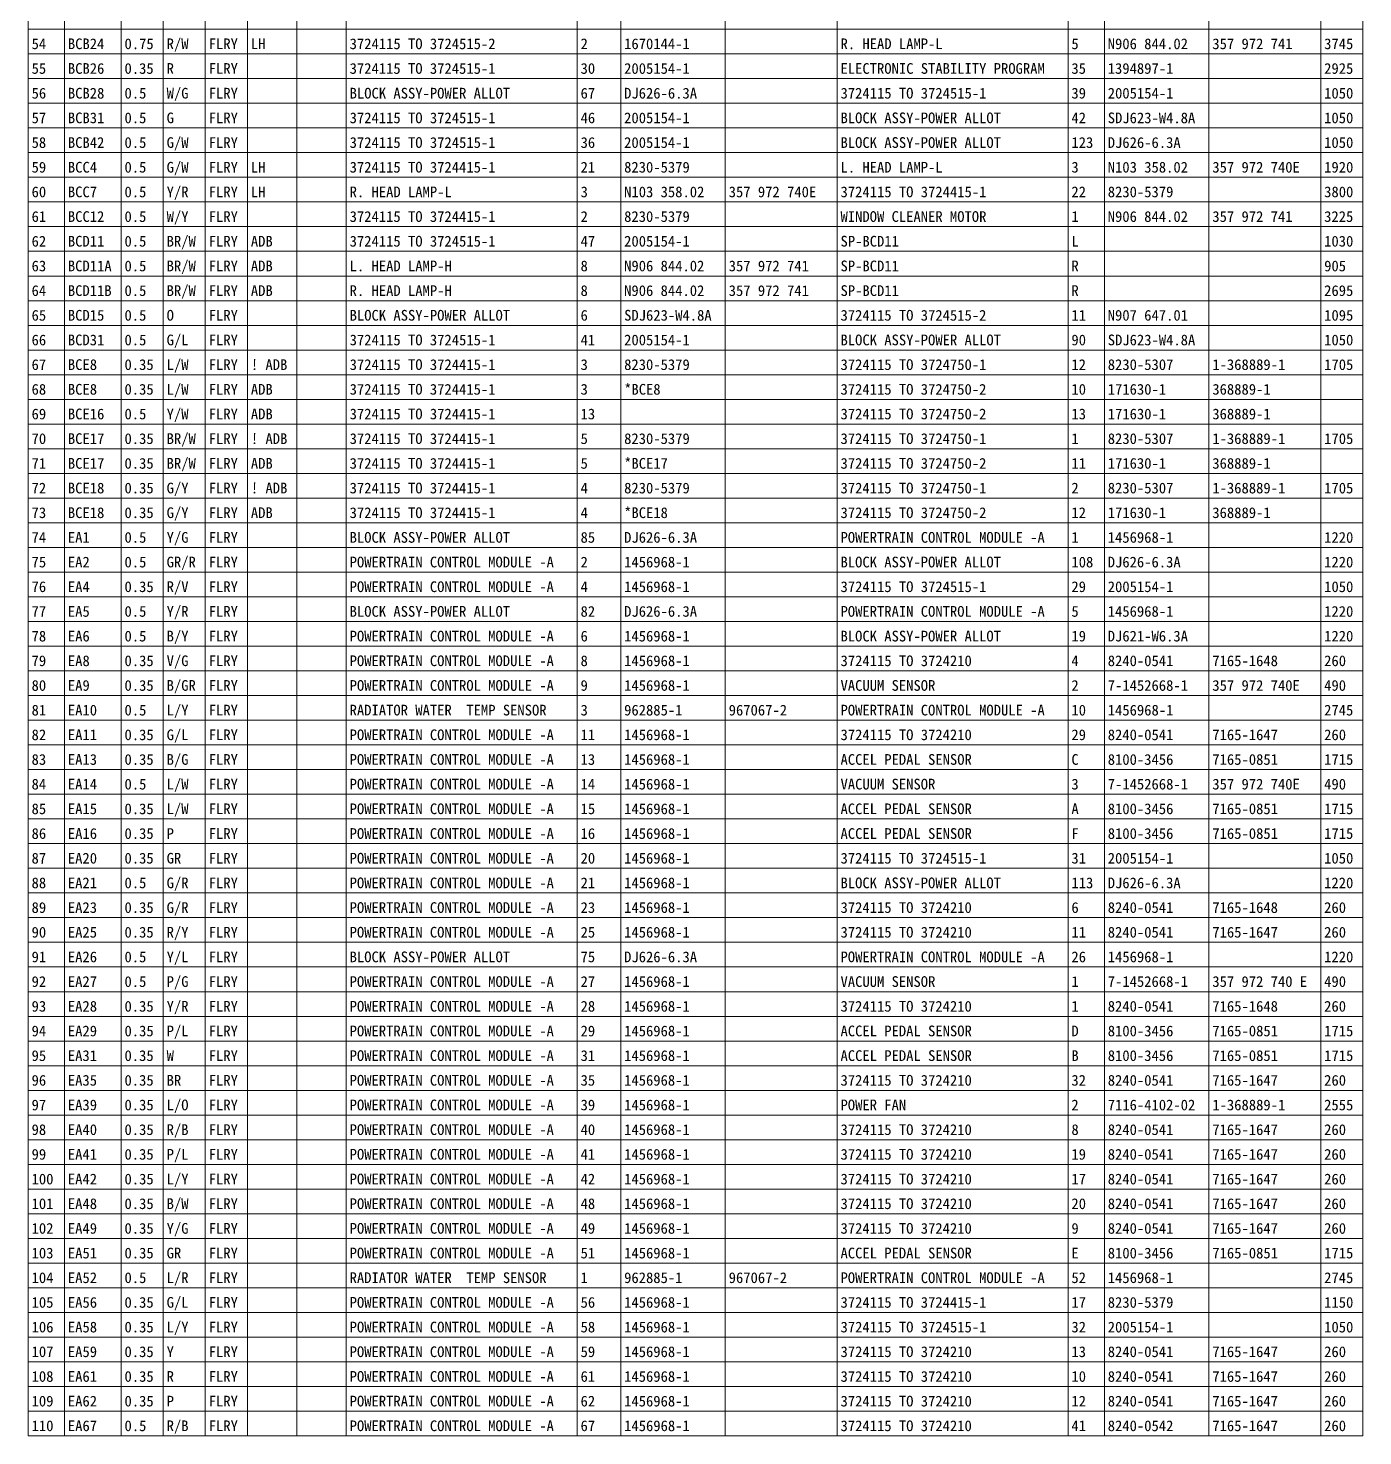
# Model space of a CAD drawing. Header units: millimetres. Extents: x 6 to 3615, y -854 to 0.
# Drawn here: x 2825.1 to 3080.4, y -538.1 to -268.8 of the extents above; entities that cross this region are included whole.
import ezdxf

# ---------------------------------------------------------------- set-up
doc = ezdxf.new("R2010")
doc.units = ezdxf.units.MM
doc.styles.add('4eff5b8b_Style', font='simfang.ttf')

msp = doc.modelspace()

# ---------------------------------------------------------------- linework, layer by layer
at = {"linetype": 'Continuous', "lineweight": 13}
for points in [[(2825.1, -14.88), (2825.1, -538.12)], [(2832.05, -14.88), (2832.05, -538.12)], [(2842.88, -14.88), (2842.88, -538.12)], [(2850.94, -14.88), (2850.94, -538.12)], [(2858.99, -14.88), (2858.99, -538.12)], [(2867.05, -14.88), (2867.05, -538.12)], [(2876.49, -14.88), (2876.49, -538.12)], [(2885.94, -14.88), (2885.94, -538.12)], [(2930.1, -14.88), (2930.1, -538.12)], [(2938.44, -14.88), (2938.44, -538.12)], [(2958.44, -14.88), (2958.44, -538.12)], [(2979.83, -14.88), (2979.83, -538.12)], [(3023.99, -14.88), (3023.99, -538.12)], [(3030.94, -14.88), (3030.94, -538.12)], [(3050.94, -14.88), (3050.94, -538.12)], [(3072.33, -14.88), (3072.33, -538.12)], [(3080.38, -14.88), (3080.38, -538.12)], [(2825.1, -269), (3080.38, -269)], [(2825.1, -273.72), (3080.38, -273.72)], [(2825.1, -278.45), (3080.38, -278.45)], [(2825.1, -283.17), (3080.38, -283.17)], [(2825.1, -287.89), (3080.38, -287.89)], [(2825.1, -292.61), (3080.38, -292.61)], [(2825.1, -297.33), (3080.38, -297.33)], [(2825.1, -302.05), (3080.38, -302.05)], [(2825.1, -306.77), (3080.38, -306.77)], [(2825.1, -311.49), (3080.38, -311.49)], [(2825.1, -316.22), (3080.38, -316.22)], [(2825.1, -320.94), (3080.38, -320.94)], [(2825.1, -325.66), (3080.38, -325.66)], [(2825.1, -330.38), (3080.38, -330.38)], [(2825.1, -335.1), (3080.38, -335.1)], [(2825.1, -339.82), (3080.38, -339.82)], [(2825.1, -344.54), (3080.38, -344.54)], [(2825.1, -349.27), (3080.38, -349.27)], [(2825.1, -353.99), (3080.38, -353.99)], [(2825.1, -358.71), (3080.38, -358.71)], [(2825.1, -363.43), (3080.38, -363.43)], [(2825.1, -368.15), (3080.38, -368.15)], [(2825.1, -372.87), (3080.38, -372.87)], [(2825.1, -377.59), (3080.38, -377.59)], [(2825.1, -382.32), (3080.38, -382.32)], [(2825.1, -387.04), (3080.38, -387.04)], [(2825.1, -391.76), (3080.38, -391.76)], [(2825.1, -396.48), (3080.38, -396.48)], [(2825.1, -401.2), (3080.38, -401.2)], [(2825.1, -405.92), (3080.38, -405.92)], [(2825.1, -410.64), (3080.38, -410.64)], [(2825.1, -415.36), (3080.38, -415.36)], [(2825.1, -420.09), (3080.38, -420.09)], [(2825.1, -424.81), (3080.38, -424.81)], [(2825.1, -429.53), (3080.38, -429.53)], [(2825.1, -434.25), (3080.38, -434.25)], [(2825.1, -438.97), (3080.38, -438.97)], [(2825.1, -443.69), (3080.38, -443.69)], [(2825.1, -448.41), (3080.38, -448.41)], [(2825.1, -453.14), (3080.38, -453.14)], [(2825.1, -457.86), (3080.38, -457.86)], [(2825.1, -462.58), (3080.38, -462.58)], [(2825.1, -467.3), (3080.38, -467.3)], [(2825.1, -472.02), (3080.38, -472.02)], [(2825.1, -476.74), (3080.38, -476.74)], [(2825.1, -481.46), (3080.38, -481.46)], [(2825.1, -486.18), (3080.38, -486.18)], [(2825.1, -490.91), (3080.38, -490.91)], [(2825.1, -495.63), (3080.38, -495.63)], [(2825.1, -500.35), (3080.38, -500.35)], [(2825.1, -505.07), (3080.38, -505.07)], [(2825.1, -509.79), (3080.38, -509.79)], [(2825.1, -514.51), (3080.38, -514.51)], [(2825.1, -519.23), (3080.38, -519.23)], [(2825.1, -523.96), (3080.38, -523.96)], [(2825.1, -528.68), (3080.38, -528.68)], [(2825.1, -533.4), (3080.38, -533.4)], [(2825.1, -538.12), (3080.38, -538.12)]]:
    msp.add_lwpolyline(points, dxfattribs=at)

# ---------------------------------------------------------------- texts
at = {"linetype": 'Continuous', "style": '4eff5b8b_Style'}
for s, height, p in [('54', 2.051, (2825.76, -272.82)), ('BCB24', 2.051, (2832.7, -272.82)), ('0.75', 2.051, (2843.53, -272.82)), ('R/W', 2.051, (2851.59, -272.82)), ('FLRY', 2.051, (2859.64, -272.82)), ('LH', 2.051, (2867.7, -272.82)), ('3724115 TO 3724515-2', 2.0508, (2886.59, -272.82)), ('2', 2.05, (2930.76, -272.82)), ('1670144-1', 2.051, (2939.09, -272.82)), ('R. HEAD LAMP-L', 2.0508, (2980.48, -272.82)), ('5', 2.05, (3024.64, -272.82)), ('N906 844.02', 2.0508, (3031.59, -272.82)), ('357 972 741', 2.0508, (3051.59, -272.82)), ('3745', 2.051, (3072.98, -272.82)), ('55', 2.051, (2825.76, -277.54)), ('BCB26', 2.051, (2832.7, -277.54)), ('0.35', 2.051, (2843.53, -277.54)), ('R', 2.05, (2851.59, -277.54)), ('FLRY', 2.051, (2859.64, -277.54)), ('3724115 TO 3724515-1', 2.0508, (2886.59, -277.54)), ('30', 2.051, (2930.76, -277.54)), ('2005154-1', 2.051, (2939.09, -277.54)), ('ELECTRONIC STABILITY PROGRAM', 2.0508, (2980.48, -277.54)), ('35', 2.051, (3024.64, -277.54)), ('1394897-1', 2.051, (3031.59, -277.54)), ('2925', 2.051, (3072.98, -277.54)), ('W/G', 2.051, (2851.59, -282.27)), ('56', 2.051, (2825.76, -282.27)), ('BCB28', 2.051, (2832.7, -282.27)), ('0.5', 2.051, (2843.53, -282.27)), ('FLRY', 2.051, (2859.64, -282.27)), ('BLOCK ASSY-POWER ALLOT', 2.0508, (2886.59, -282.27)), ('67', 2.051, (2930.76, -282.27)), ('DJ626-6.3A', 2.051, (2939.09, -282.27)), ('3724115 TO 3724515-1', 2.0508, (2980.48, -282.27)), ('39', 2.051, (3024.64, -282.27)), ('2005154-1', 2.051, (3031.59, -282.27)), ('1050', 2.051, (3072.98, -282.27)), ('57', 2.051, (2825.76, -286.99)), ('BCB31', 2.051, (2832.7, -286.99)), ('0.5', 2.051, (2843.53, -286.99)), ('G', 2.05, (2851.59, -286.99)), ('FLRY', 2.051, (2859.64, -286.99)), ('3724115 TO 3724515-1', 2.0508, (2886.59, -286.99)), ('46', 2.051, (2930.76, -286.99)), ('2005154-1', 2.051, (2939.09, -286.99)), ('BLOCK ASSY-POWER ALLOT', 2.0508, (2980.48, -286.99)), ('42', 2.051, (3024.64, -286.99)), ('SDJ623-W4.8A', 2.0508, (3031.59, -286.99)), ('1050', 2.051, (3072.98, -286.99)), ('58', 2.051, (2825.76, -291.71)), ('BCB42', 2.051, (2832.7, -291.71)), ('0.5', 2.051, (2843.53, -291.71)), ('G/W', 2.051, (2851.59, -291.71)), ('FLRY', 2.051, (2859.64, -291.71)), ('3724115 TO 3724515-1', 2.0508, (2886.59, -291.71)), ('36', 2.051, (2930.76, -291.71)), ('2005154-1', 2.051, (2939.09, -291.71)), ('BLOCK ASSY-POWER ALLOT', 2.0508, (2980.48, -291.71)), ('123', 2.051, (3024.64, -291.71)), ('DJ626-6.3A', 2.051, (3031.59, -291.71)), ('1050', 2.051, (3072.98, -291.71)), ('59', 2.051, (2825.76, -296.43)), ('BCC4', 2.051, (2832.7, -296.43)), ('0.5', 2.051, (2843.53, -296.43)), ('G/W', 2.051, (2851.59, -296.43)), ('FLRY', 2.051, (2859.64, -296.43)), ('LH', 2.051, (2867.7, -296.43)), ('3724115 TO 3724415-1', 2.0508, (2886.59, -296.43)), ('21', 2.051, (2930.76, -296.43)), ('8230-5379', 2.051, (2939.09, -296.43)), ('L. HEAD LAMP-L', 2.0508, (2980.48, -296.43)), ('3', 2.05, (3024.64, -296.43)), ('N103 358.02', 2.0508, (3031.59, -296.43)), ('357 972 740E', 2.0508, (3051.59, -296.43)), ('1920', 2.051, (3072.98, -296.43)), ('Y/R', 2.051, (2851.59, -301.15)), ('60', 2.051, (2825.76, -301.15)), ('BCC7', 2.051, (2832.7, -301.15)), ('0.5', 2.051, (2843.53, -301.15)), ('FLRY', 2.051, (2859.64, -301.15)), ('LH', 2.051, (2867.7, -301.15)), ('R. HEAD LAMP-L', 2.0508, (2886.59, -301.15)), ('3', 2.05, (2930.76, -301.15)), ('N103 358.02', 2.0508, (2939.09, -301.15)), ('357 972 740E', 2.0508, (2959.09, -301.15)), ('3724115 TO 3724415-1', 2.0508, (2980.48, -301.15)), ('22', 2.051, (3024.64, -301.15)), ('8230-5379', 2.051, (3031.59, -301.15)), ('3800', 2.051, (3072.98, -301.15)), ('61', 2.051, (2825.76, -305.87)), ('BCC12', 2.051, (2832.7, -305.87)), ('0.5', 2.051, (2843.53, -305.87)), ('W/Y', 2.051, (2851.59, -305.87)), ('FLRY', 2.051, (2859.64, -305.87)), ('3724115 TO 3724415-1', 2.0508, (2886.59, -305.87)), ('2', 2.05, (2930.76, -305.87)), ('8230-5379', 2.051, (2939.09, -305.87)), ('WINDOW CLEANER MOTOR', 2.0508, (2980.48, -305.87)), ('1', 2.05, (3024.64, -305.87)), ('N906 844.02', 2.0508, (3031.59, -305.87)), ('357 972 741', 2.0508, (3051.59, -305.87)), ('3225', 2.051, (3072.98, -305.87)), ('62', 2.051, (2825.76, -310.59)), ('BCD11', 2.051, (2832.7, -310.59)), ('0.5', 2.051, (2843.53, -310.59)), ('BR/W', 2.051, (2851.59, -310.59)), ('FLRY', 2.051, (2859.64, -310.59)), ('ADB', 2.051, (2867.7, -310.59)), ('3724115 TO 3724515-1', 2.0508, (2886.59, -310.59)), ('47', 2.051, (2930.76, -310.59)), ('2005154-1', 2.051, (2939.09, -310.59)), ('SP-BCD11', 2.051, (2980.48, -310.59)), ('L', 2.05, (3024.64, -310.59)), ('1030', 2.051, (3072.98, -310.59)), ('63', 2.051, (2825.76, -315.32)), ('BCD11A', 2.051, (2832.7, -315.32)), ('0.5', 2.051, (2843.53, -315.32)), ('BR/W', 2.051, (2851.59, -315.32)), ('FLRY', 2.051, (2859.64, -315.32)), ('ADB', 2.051, (2867.7, -315.32)), ('L. HEAD LAMP-H', 2.0508, (2886.59, -315.32)), ('8', 2.05, (2930.76, -315.32)), ('N906 844.02', 2.0508, (2939.09, -315.32)), ('357 972 741', 2.0508, (2959.09, -315.32)), ('SP-BCD11', 2.051, (2980.48, -315.32)), ('R', 2.05, (3024.64, -315.32)), ('905', 2.051, (3072.98, -315.32)), ('64', 2.051, (2825.76, -320.04)), ('BCD11B', 2.051, (2832.7, -320.04)), ('0.5', 2.051, (2843.53, -320.04)), ('BR/W', 2.051, (2851.59, -320.04)), ('FLRY', 2.051, (2859.64, -320.04)), ('ADB', 2.051, (2867.7, -320.04)), ('R. HEAD LAMP-H', 2.0508, (2886.59, -320.04)), ('8', 2.05, (2930.76, -320.04)), ('N906 844.02', 2.0508, (2939.09, -320.04)), ('357 972 741', 2.0508, (2959.09, -320.04)), ('SP-BCD11', 2.051, (2980.48, -320.04)), ('R', 2.05, (3024.64, -320.04)), ('2695', 2.051, (3072.98, -320.04)), ('65', 2.051, (2825.76, -324.76)), ('BCD15', 2.051, (2832.7, -324.76)), ('0.5', 2.051, (2843.53, -324.76)), ('O', 2.05, (2851.59, -324.76)), ('FLRY', 2.051, (2859.64, -324.76)), ('BLOCK ASSY-POWER ALLOT', 2.0508, (2886.59, -324.76)), ('6', 2.05, (2930.76, -324.76)), ('SDJ623-W4.8A', 2.0508, (2939.09, -324.76)), ('3724115 TO 3724515-2', 2.0508, (2980.48, -324.76)), ('11', 2.051, (3024.64, -324.76)), ('N907 647.01', 2.0508, (3031.59, -324.76)), ('1095', 2.051, (3072.98, -324.76)), ('66', 2.051, (2825.76, -329.48)), ('BCD31', 2.051, (2832.7, -329.48)), ('0.5', 2.051, (2843.53, -329.48)), ('G/L', 2.051, (2851.59, -329.48)), ('FLRY', 2.051, (2859.64, -329.48)), ('3724115 TO 3724515-1', 2.0508, (2886.59, -329.48)), ('41', 2.051, (2930.76, -329.48)), ('2005154-1', 2.051, (2939.09, -329.48)), ('BLOCK ASSY-POWER ALLOT', 2.0508, (2980.48, -329.48)), ('90', 2.051, (3024.64, -329.48)), ('SDJ623-W4.8A', 2.0508, (3031.59, -329.48)), ('1050', 2.051, (3072.98, -329.48)), ('67', 2.051, (2825.76, -334.2)), ('BCE8', 2.051, (2832.7, -334.2)), ('0.35', 2.051, (2843.53, -334.2)), ('L/W', 2.051, (2851.59, -334.2)), ('FLRY', 2.051, (2859.64, -334.2)), ('! ADB', 2.051, (2867.7, -334.2)), ('3724115 TO 3724415-1', 2.0508, (2886.59, -334.2)), ('3', 2.05, (2930.76, -334.2)), ('8230-5379', 2.051, (2939.09, -334.2)), ('3724115 TO 3724750-1', 2.0508, (2980.48, -334.2)), ('12', 2.051, (3024.64, -334.2)), ('8230-5307', 2.051, (3031.59, -334.2)), ('1-368889-1', 2.051, (3051.59, -334.2)), ('1705', 2.051, (3072.98, -334.2)), ('68', 2.051, (2825.76, -338.92)), ('BCE8', 2.051, (2832.7, -338.92)), ('0.35', 2.051, (2843.53, -338.92)), ('L/W', 2.051, (2851.59, -338.92)), ('FLRY', 2.051, (2859.64, -338.92)), ('ADB', 2.051, (2867.7, -338.92)), ('3724115 TO 3724415-1', 2.0508, (2886.59, -338.92)), ('3', 2.05, (2930.76, -338.92)), ('*BCE8', 2.051, (2939.09, -338.92)), ('3724115 TO 3724750-2', 2.0508, (2980.48, -338.92)), ('10', 2.051, (3024.64, -338.92)), ('171630-1', 2.051, (3031.59, -338.92)), ('368889-1', 2.051, (3051.59, -338.92)), ('69', 2.051, (2825.76, -343.64)), ('BCE16', 2.051, (2832.7, -343.64)), ('0.5', 2.051, (2843.53, -343.64)), ('Y/W', 2.051, (2851.59, -343.64)), ('FLRY', 2.051, (2859.64, -343.64)), ('ADB', 2.051, (2867.7, -343.64)), ('3724115 TO 3724415-1', 2.0508, (2886.59, -343.64)), ('13', 2.051, (2930.76, -343.64)), ('3724115 TO 3724750-2', 2.0508, (2980.48, -343.64)), ('13', 2.051, (3024.64, -343.64)), ('171630-1', 2.051, (3031.59, -343.64)), ('368889-1', 2.051, (3051.59, -343.64)), ('70', 2.051, (2825.76, -348.36)), ('BCE17', 2.051, (2832.7, -348.36)), ('0.35', 2.051, (2843.53, -348.36)), ('BR/W', 2.051, (2851.59, -348.36)), ('FLRY', 2.051, (2859.64, -348.36)), ('! ADB', 2.051, (2867.7, -348.36)), ('3724115 TO 3724415-1', 2.0508, (2886.59, -348.36)), ('5', 2.05, (2930.76, -348.36)), ('8230-5379', 2.051, (2939.09, -348.36)), ('3724115 TO 3724750-1', 2.0508, (2980.48, -348.36)), ('1', 2.05, (3024.64, -348.36)), ('8230-5307', 2.051, (3031.59, -348.36)), ('1-368889-1', 2.051, (3051.59, -348.36)), ('1705', 2.051, (3072.98, -348.36)), ('71', 2.051, (2825.76, -353.09)), ('BCE17', 2.051, (2832.7, -353.09)), ('0.35', 2.051, (2843.53, -353.09)), ('BR/W', 2.051, (2851.59, -353.09)), ('FLRY', 2.051, (2859.64, -353.09)), ('ADB', 2.051, (2867.7, -353.09)), ('3724115 TO 3724415-1', 2.0508, (2886.59, -353.09)), ('5', 2.05, (2930.76, -353.09)), ('*BCE17', 2.051, (2939.09, -353.09)), ('3724115 TO 3724750-2', 2.0508, (2980.48, -353.09)), ('11', 2.051, (3024.64, -353.09)), ('171630-1', 2.051, (3031.59, -353.09)), ('368889-1', 2.051, (3051.59, -353.09)), ('72', 2.051, (2825.76, -357.81)), ('BCE18', 2.051, (2832.7, -357.81)), ('0.35', 2.051, (2843.53, -357.81)), ('G/Y', 2.051, (2851.59, -357.81)), ('FLRY', 2.051, (2859.64, -357.81)), ('! ADB', 2.051, (2867.7, -357.81)), ('3724115 TO 3724415-1', 2.0508, (2886.59, -357.81)), ('4', 2.05, (2930.76, -357.81)), ('8230-5379', 2.051, (2939.09, -357.81)), ('3724115 TO 3724750-1', 2.0508, (2980.48, -357.81)), ('2', 2.05, (3024.64, -357.81)), ('8230-5307', 2.051, (3031.59, -357.81)), ('1-368889-1', 2.051, (3051.59, -357.81)), ('1705', 2.051, (3072.98, -357.81)), ('73', 2.051, (2825.76, -362.53)), ('BCE18', 2.051, (2832.7, -362.53)), ('0.35', 2.051, (2843.53, -362.53)), ('G/Y', 2.051, (2851.59, -362.53)), ('FLRY', 2.051, (2859.64, -362.53)), ('ADB', 2.051, (2867.7, -362.53)), ('3724115 TO 3724415-1', 2.0508, (2886.59, -362.53)), ('4', 2.05, (2930.76, -362.53)), ('*BCE18', 2.051, (2939.09, -362.53)), ('3724115 TO 3724750-2', 2.0508, (2980.48, -362.53)), ('12', 2.051, (3024.64, -362.53)), ('171630-1', 2.051, (3031.59, -362.53)), ('368889-1', 2.051, (3051.59, -362.53)), ('74', 2.051, (2825.76, -367.25)), ('EA1', 2.051, (2832.7, -367.25)), ('0.5', 2.051, (2843.53, -367.25)), ('Y/G', 2.051, (2851.59, -367.25)), ('FLRY', 2.051, (2859.64, -367.25)), ('BLOCK ASSY-POWER ALLOT', 2.0508, (2886.59, -367.25)), ('85', 2.051, (2930.76, -367.25)), ('DJ626-6.3A', 2.051, (2939.09, -367.25)), ('POWERTRAIN CONTROL MODULE -A', 2.0508, (2980.48, -367.25)), ('1', 2.05, (3024.64, -367.25)), ('1456968-1', 2.051, (3031.59, -367.25)), ('1220', 2.051, (3072.98, -367.25)), ('75', 2.051, (2825.76, -371.97)), ('EA2', 2.051, (2832.7, -371.97)), ('0.5', 2.051, (2843.53, -371.97)), ('GR/R', 2.051, (2851.59, -371.97)), ('FLRY', 2.051, (2859.64, -371.97)), ('POWERTRAIN CONTROL MODULE -A', 2.0508, (2886.59, -371.97)), ('2', 2.05, (2930.76, -371.97)), ('1456968-1', 2.051, (2939.09, -371.97)), ('BLOCK ASSY-POWER ALLOT', 2.0508, (2980.48, -371.97)), ('108', 2.051, (3024.64, -371.97)), ('DJ626-6.3A', 2.051, (3031.59, -371.97)), ('1220', 2.051, (3072.98, -371.97)), ('76', 2.051, (2825.76, -376.69)), ('EA4', 2.051, (2832.7, -376.69)), ('0.35', 2.051, (2843.53, -376.69)), ('R/V', 2.051, (2851.59, -376.69)), ('FLRY', 2.051, (2859.64, -376.69)), ('POWERTRAIN CONTROL MODULE -A', 2.0508, (2886.59, -376.69)), ('4', 2.05, (2930.76, -376.69)), ('1456968-1', 2.051, (2939.09, -376.69)), ('3724115 TO 3724515-1', 2.0508, (2980.48, -376.69)), ('29', 2.051, (3024.64, -376.69)), ('2005154-1', 2.051, (3031.59, -376.69)), ('1050', 2.051, (3072.98, -376.69)), ('77', 2.051, (2825.76, -381.41)), ('EA5', 2.051, (2832.7, -381.41)), ('0.5', 2.051, (2843.53, -381.41)), ('Y/R', 2.051, (2851.59, -381.41)), ('FLRY', 2.051, (2859.64, -381.41)), ('BLOCK ASSY-POWER ALLOT', 2.0508, (2886.59, -381.41)), ('82', 2.051, (2930.76, -381.41)), ('DJ626-6.3A', 2.051, (2939.09, -381.41)), ('POWERTRAIN CONTROL MODULE -A', 2.0508, (2980.48, -381.41)), ('5', 2.05, (3024.64, -381.41)), ('1456968-1', 2.051, (3031.59, -381.41)), ('1220', 2.051, (3072.98, -381.41)), ('78', 2.051, (2825.76, -386.14)), ('EA6', 2.051, (2832.7, -386.14)), ('0.5', 2.051, (2843.53, -386.14)), ('B/Y', 2.051, (2851.59, -386.14)), ('FLRY', 2.051, (2859.64, -386.14)), ('POWERTRAIN CONTROL MODULE -A', 2.0508, (2886.59, -386.14)), ('6', 2.05, (2930.76, -386.14)), ('1456968-1', 2.051, (2939.09, -386.14)), ('BLOCK ASSY-POWER ALLOT', 2.0508, (2980.48, -386.14)), ('19', 2.051, (3024.64, -386.14)), ('DJ621-W6.3A', 2.0508, (3031.59, -386.14)), ('1220', 2.051, (3072.98, -386.14)), ('79', 2.051, (2825.76, -390.86)), ('EA8', 2.051, (2832.7, -390.86)), ('0.35', 2.051, (2843.53, -390.86)), ('V/G', 2.051, (2851.59, -390.86)), ('FLRY', 2.051, (2859.64, -390.86)), ('POWERTRAIN CONTROL MODULE -A', 2.0508, (2886.59, -390.86)), ('8', 2.05, (2930.76, -390.86)), ('1456968-1', 2.051, (2939.09, -390.86)), ('3724115 TO 3724210', 2.0508, (2980.48, -390.86)), ('4', 2.05, (3024.64, -390.86)), ('8240-0541', 2.051, (3031.59, -390.86)), ('7165-1648', 2.051, (3051.59, -390.86)), ('260', 2.051, (3072.98, -390.86)), ('80', 2.051, (2825.76, -395.58)), ('EA9', 2.051, (2832.7, -395.58)), ('0.35', 2.051, (2843.53, -395.58)), ('B/GR', 2.051, (2851.59, -395.58)), ('FLRY', 2.051, (2859.64, -395.58)), ('POWERTRAIN CONTROL MODULE -A', 2.0508, (2886.59, -395.58)), ('9', 2.05, (2930.76, -395.58)), ('1456968-1', 2.051, (2939.09, -395.58)), ('VACUUM SENSOR', 2.0508, (2980.48, -395.58)), ('2', 2.05, (3024.64, -395.58)), ('7-1452668-1', 2.0508, (3031.59, -395.58)), ('357 972 740E', 2.0508, (3051.59, -395.58)), ('490', 2.051, (3072.98, -395.58)), ('81', 2.051, (2825.76, -400.3)), ('EA10', 2.051, (2832.7, -400.3)), ('0.5', 2.051, (2843.53, -400.3)), ('L/Y', 2.051, (2851.59, -400.3)), ('FLRY', 2.051, (2859.64, -400.3)), ('RADIATOR WATER  TEMP SENSOR', 2.0508, (2886.59, -400.3)), ('3', 2.05, (2930.76, -400.3)), ('962885-1', 2.051, (2939.09, -400.3)), ('967067-2', 2.051, (2959.09, -400.3)), ('POWERTRAIN CONTROL MODULE -A', 2.0508, (2980.48, -400.3)), ('10', 2.051, (3024.64, -400.3)), ('1456968-1', 2.051, (3031.59, -400.3)), ('2745', 2.051, (3072.98, -400.3)), ('82', 2.051, (2825.76, -405.02)), ('EA11', 2.051, (2832.7, -405.02)), ('0.35', 2.051, (2843.53, -405.02)), ('G/L', 2.051, (2851.59, -405.02)), ('FLRY', 2.051, (2859.64, -405.02)), ('POWERTRAIN CONTROL MODULE -A', 2.0508, (2886.59, -405.02)), ('11', 2.051, (2930.76, -405.02)), ('1456968-1', 2.051, (2939.09, -405.02)), ('3724115 TO 3724210', 2.0508, (2980.48, -405.02)), ('29', 2.051, (3024.64, -405.02)), ('8240-0541', 2.051, (3031.59, -405.02)), ('7165-1647', 2.051, (3051.59, -405.02)), ('260', 2.051, (3072.98, -405.02)), ('83', 2.051, (2825.76, -409.74)), ('EA13', 2.051, (2832.7, -409.74)), ('0.35', 2.051, (2843.53, -409.74)), ('B/G', 2.051, (2851.59, -409.74)), ('FLRY', 2.051, (2859.64, -409.74)), ('POWERTRAIN CONTROL MODULE -A', 2.0508, (2886.59, -409.74)), ('13', 2.051, (2930.76, -409.74)), ('1456968-1', 2.051, (2939.09, -409.74)), ('ACCEL PEDAL SENSOR', 2.0508, (2980.48, -409.74)), ('C', 2.05, (3024.64, -409.74)), ('8100-3456', 2.051, (3031.59, -409.74)), ('7165-0851', 2.051, (3051.59, -409.74)), ('1715', 2.051, (3072.98, -409.74)), ('84', 2.051, (2825.76, -414.46)), ('EA14', 2.051, (2832.7, -414.46)), ('0.5', 2.051, (2843.53, -414.46)), ('L/W', 2.051, (2851.59, -414.46)), ('FLRY', 2.051, (2859.64, -414.46)), ('POWERTRAIN CONTROL MODULE -A', 2.0508, (2886.59, -414.46)), ('14', 2.051, (2930.76, -414.46)), ('1456968-1', 2.051, (2939.09, -414.46)), ('VACUUM SENSOR', 2.0508, (2980.48, -414.46)), ('3', 2.05, (3024.64, -414.46)), ('7-1452668-1', 2.0508, (3031.59, -414.46)), ('357 972 740E', 2.0508, (3051.59, -414.46)), ('490', 2.051, (3072.98, -414.46)), ('85', 2.051, (2825.76, -419.18)), ('EA15', 2.051, (2832.7, -419.18)), ('0.35', 2.051, (2843.53, -419.18)), ('L/W', 2.051, (2851.59, -419.18)), ('FLRY', 2.051, (2859.64, -419.18)), ('POWERTRAIN CONTROL MODULE -A', 2.0508, (2886.59, -419.18)), ('15', 2.051, (2930.76, -419.18)), ('1456968-1', 2.051, (2939.09, -419.18)), ('ACCEL PEDAL SENSOR', 2.0508, (2980.48, -419.18)), ('A', 2.05, (3024.64, -419.18)), ('8100-3456', 2.051, (3031.59, -419.18)), ('7165-0851', 2.051, (3051.59, -419.18)), ('1715', 2.051, (3072.98, -419.18)), ('86', 2.051, (2825.76, -423.91)), ('EA16', 2.051, (2832.7, -423.91)), ('0.35', 2.051, (2843.53, -423.91)), ('P', 2.05, (2851.59, -423.91)), ('FLRY', 2.051, (2859.64, -423.91)), ('POWERTRAIN CONTROL MODULE -A', 2.0508, (2886.59, -423.91)), ('16', 2.051, (2930.76, -423.91)), ('1456968-1', 2.051, (2939.09, -423.91)), ('ACCEL PEDAL SENSOR', 2.0508, (2980.48, -423.91)), ('F', 2.05, (3024.64, -423.91)), ('8100-3456', 2.051, (3031.59, -423.91)), ('7165-0851', 2.051, (3051.59, -423.91)), ('1715', 2.051, (3072.98, -423.91)), ('87', 2.051, (2825.76, -428.63)), ('EA20', 2.051, (2832.7, -428.63)), ('0.35', 2.051, (2843.53, -428.63)), ('GR', 2.051, (2851.59, -428.63)), ('FLRY', 2.051, (2859.64, -428.63)), ('POWERTRAIN CONTROL MODULE -A', 2.0508, (2886.59, -428.63)), ('20', 2.051, (2930.76, -428.63)), ('1456968-1', 2.051, (2939.09, -428.63)), ('3724115 TO 3724515-1', 2.0508, (2980.48, -428.63)), ('31', 2.051, (3024.64, -428.63)), ('2005154-1', 2.051, (3031.59, -428.63)), ('1050', 2.051, (3072.98, -428.63)), ('88', 2.051, (2825.76, -433.35)), ('EA21', 2.051, (2832.7, -433.35)), ('0.5', 2.051, (2843.53, -433.35)), ('G/R', 2.051, (2851.59, -433.35)), ('FLRY', 2.051, (2859.64, -433.35)), ('POWERTRAIN CONTROL MODULE -A', 2.0508, (2886.59, -433.35)), ('21', 2.051, (2930.76, -433.35)), ('1456968-1', 2.051, (2939.09, -433.35)), ('BLOCK ASSY-POWER ALLOT', 2.0508, (2980.48, -433.35)), ('113', 2.051, (3024.64, -433.35)), ('DJ626-6.3A', 2.051, (3031.59, -433.35)), ('1220', 2.051, (3072.98, -433.35)), ('89', 2.051, (2825.76, -438.07)), ('EA23', 2.051, (2832.7, -438.07)), ('0.35', 2.051, (2843.53, -438.07)), ('G/R', 2.051, (2851.59, -438.07)), ('FLRY', 2.051, (2859.64, -438.07)), ('POWERTRAIN CONTROL MODULE -A', 2.0508, (2886.59, -438.07)), ('23', 2.051, (2930.76, -438.07)), ('1456968-1', 2.051, (2939.09, -438.07)), ('3724115 TO 3724210', 2.0508, (2980.48, -438.07)), ('6', 2.05, (3024.64, -438.07)), ('8240-0541', 2.051, (3031.59, -438.07)), ('7165-1648', 2.051, (3051.59, -438.07)), ('260', 2.051, (3072.98, -438.07)), ('90', 2.051, (2825.76, -442.79)), ('EA25', 2.051, (2832.7, -442.79)), ('0.35', 2.051, (2843.53, -442.79)), ('R/Y', 2.051, (2851.59, -442.79)), ('FLRY', 2.051, (2859.64, -442.79)), ('POWERTRAIN CONTROL MODULE -A', 2.0508, (2886.59, -442.79)), ('25', 2.051, (2930.76, -442.79)), ('1456968-1', 2.051, (2939.09, -442.79)), ('3724115 TO 3724210', 2.0508, (2980.48, -442.79)), ('11', 2.051, (3024.64, -442.79)), ('8240-0541', 2.051, (3031.59, -442.79)), ('7165-1647', 2.051, (3051.59, -442.79)), ('260', 2.051, (3072.98, -442.79)), ('91', 2.051, (2825.76, -447.51)), ('EA26', 2.051, (2832.7, -447.51)), ('0.5', 2.051, (2843.53, -447.51)), ('Y/L', 2.051, (2851.59, -447.51)), ('FLRY', 2.051, (2859.64, -447.51)), ('BLOCK ASSY-POWER ALLOT', 2.0508, (2886.59, -447.51)), ('75', 2.051, (2930.76, -447.51)), ('DJ626-6.3A', 2.051, (2939.09, -447.51)), ('POWERTRAIN CONTROL MODULE -A', 2.0508, (2980.48, -447.51)), ('26', 2.051, (3024.64, -447.51)), ('1456968-1', 2.051, (3031.59, -447.51)), ('1220', 2.051, (3072.98, -447.51)), ('92', 2.051, (2825.76, -452.23)), ('EA27', 2.051, (2832.7, -452.23)), ('0.5', 2.051, (2843.53, -452.23)), ('P/G', 2.051, (2851.59, -452.23)), ('FLRY', 2.051, (2859.64, -452.23)), ('POWERTRAIN CONTROL MODULE -A', 2.0508, (2886.59, -452.23)), ('27', 2.051, (2930.76, -452.23)), ('1456968-1', 2.051, (2939.09, -452.23)), ('VACUUM SENSOR', 2.0508, (2980.48, -452.23)), ('1', 2.05, (3024.64, -452.23)), ('7-1452668-1', 2.0508, (3031.59, -452.23)), ('357 972 740 E', 2.0508, (3051.59, -452.23)), ('490', 2.051, (3072.98, -452.23)), ('93', 2.051, (2825.76, -456.96)), ('EA28', 2.051, (2832.7, -456.96)), ('0.35', 2.051, (2843.53, -456.96)), ('Y/R', 2.051, (2851.59, -456.96)), ('FLRY', 2.051, (2859.64, -456.96)), ('POWERTRAIN CONTROL MODULE -A', 2.0508, (2886.59, -456.96)), ('28', 2.051, (2930.76, -456.96)), ('1456968-1', 2.051, (2939.09, -456.96)), ('3724115 TO 3724210', 2.0508, (2980.48, -456.96)), ('1', 2.05, (3024.64, -456.96)), ('8240-0541', 2.051, (3031.59, -456.96)), ('7165-1648', 2.051, (3051.59, -456.96)), ('260', 2.051, (3072.98, -456.96)), ('94', 2.051, (2825.76, -461.68)), ('EA29', 2.051, (2832.7, -461.68)), ('0.35', 2.051, (2843.53, -461.68)), ('P/L', 2.051, (2851.59, -461.68)), ('FLRY', 2.051, (2859.64, -461.68)), ('POWERTRAIN CONTROL MODULE -A', 2.0508, (2886.59, -461.68)), ('29', 2.051, (2930.76, -461.68)), ('1456968-1', 2.051, (2939.09, -461.68)), ('ACCEL PEDAL SENSOR', 2.0508, (2980.48, -461.68)), ('D', 2.05, (3024.64, -461.68)), ('8100-3456', 2.051, (3031.59, -461.68)), ('7165-0851', 2.051, (3051.59, -461.68)), ('1715', 2.051, (3072.98, -461.68)), ('95', 2.051, (2825.76, -466.4)), ('EA31', 2.051, (2832.7, -466.4)), ('0.35', 2.051, (2843.53, -466.4)), ('W', 2.05, (2851.59, -466.4)), ('FLRY', 2.051, (2859.64, -466.4)), ('POWERTRAIN CONTROL MODULE -A', 2.0508, (2886.59, -466.4)), ('31', 2.051, (2930.76, -466.4)), ('1456968-1', 2.051, (2939.09, -466.4)), ('ACCEL PEDAL SENSOR', 2.0508, (2980.48, -466.4)), ('B', 2.05, (3024.64, -466.4)), ('8100-3456', 2.051, (3031.59, -466.4)), ('7165-0851', 2.051, (3051.59, -466.4)), ('1715', 2.051, (3072.98, -466.4)), ('96', 2.051, (2825.76, -471.12)), ('EA35', 2.051, (2832.7, -471.12)), ('0.35', 2.051, (2843.53, -471.12)), ('BR', 2.051, (2851.59, -471.12)), ('FLRY', 2.051, (2859.64, -471.12)), ('POWERTRAIN CONTROL MODULE -A', 2.0508, (2886.59, -471.12)), ('35', 2.051, (2930.76, -471.12)), ('1456968-1', 2.051, (2939.09, -471.12)), ('3724115 TO 3724210', 2.0508, (2980.48, -471.12)), ('32', 2.051, (3024.64, -471.12)), ('8240-0541', 2.051, (3031.59, -471.12)), ('7165-1647', 2.051, (3051.59, -471.12)), ('260', 2.051, (3072.98, -471.12)), ('97', 2.051, (2825.76, -475.84)), ('EA39', 2.051, (2832.7, -475.84)), ('0.35', 2.051, (2843.53, -475.84)), ('L/O', 2.051, (2851.59, -475.84)), ('FLRY', 2.051, (2859.64, -475.84)), ('POWERTRAIN CONTROL MODULE -A', 2.0508, (2886.59, -475.84)), ('39', 2.051, (2930.76, -475.84)), ('1456968-1', 2.051, (2939.09, -475.84)), ('POWER FAN', 2.051, (2980.48, -475.84)), ('2', 2.05, (3024.64, -475.84)), ('7116-4102-02', 2.0508, (3031.59, -475.84)), ('1-368889-1', 2.051, (3051.59, -475.84)), ('2555', 2.051, (3072.98, -475.84)), ('98', 2.051, (2825.76, -480.56)), ('EA40', 2.051, (2832.7, -480.56)), ('0.35', 2.051, (2843.53, -480.56)), ('R/B', 2.051, (2851.59, -480.56)), ('FLRY', 2.051, (2859.64, -480.56)), ('POWERTRAIN CONTROL MODULE -A', 2.0508, (2886.59, -480.56)), ('40', 2.051, (2930.76, -480.56)), ('1456968-1', 2.051, (2939.09, -480.56)), ('3724115 TO 3724210', 2.0508, (2980.48, -480.56)), ('8', 2.05, (3024.64, -480.56)), ('8240-0541', 2.051, (3031.59, -480.56)), ('7165-1647', 2.051, (3051.59, -480.56)), ('260', 2.051, (3072.98, -480.56)), ('99', 2.051, (2825.76, -485.28)), ('EA41', 2.051, (2832.7, -485.28)), ('0.35', 2.051, (2843.53, -485.28)), ('P/L', 2.051, (2851.59, -485.28)), ('FLRY', 2.051, (2859.64, -485.28)), ('POWERTRAIN CONTROL MODULE -A', 2.0508, (2886.59, -485.28)), ('41', 2.051, (2930.76, -485.28)), ('1456968-1', 2.051, (2939.09, -485.28)), ('3724115 TO 3724210', 2.0508, (2980.48, -485.28)), ('19', 2.051, (3024.64, -485.28)), ('8240-0541', 2.051, (3031.59, -485.28)), ('7165-1647', 2.051, (3051.59, -485.28)), ('260', 2.051, (3072.98, -485.28)), ('100', 2.051, (2825.76, -490.01)), ('EA42', 2.051, (2832.7, -490.01)), ('0.35', 2.051, (2843.53, -490.01)), ('L/Y', 2.051, (2851.59, -490.01)), ('FLRY', 2.051, (2859.64, -490.01)), ('POWERTRAIN CONTROL MODULE -A', 2.0508, (2886.59, -490.01)), ('42', 2.051, (2930.76, -490.01)), ('1456968-1', 2.051, (2939.09, -490.01)), ('3724115 TO 3724210', 2.0508, (2980.48, -490.01)), ('17', 2.051, (3024.64, -490.01)), ('8240-0541', 2.051, (3031.59, -490.01)), ('7165-1647', 2.051, (3051.59, -490.01)), ('260', 2.051, (3072.98, -490.01)), ('101', 2.051, (2825.76, -494.73)), ('EA48', 2.051, (2832.7, -494.73)), ('0.35', 2.051, (2843.53, -494.73)), ('B/W', 2.051, (2851.59, -494.73)), ('FLRY', 2.051, (2859.64, -494.73)), ('POWERTRAIN CONTROL MODULE -A', 2.0508, (2886.59, -494.73)), ('48', 2.051, (2930.76, -494.73)), ('1456968-1', 2.051, (2939.09, -494.73)), ('3724115 TO 3724210', 2.0508, (2980.48, -494.73)), ('20', 2.051, (3024.64, -494.73)), ('8240-0541', 2.051, (3031.59, -494.73)), ('7165-1647', 2.051, (3051.59, -494.73)), ('260', 2.051, (3072.98, -494.73)), ('102', 2.051, (2825.76, -499.45)), ('EA49', 2.051, (2832.7, -499.45)), ('0.35', 2.051, (2843.53, -499.45)), ('Y/G', 2.051, (2851.59, -499.45)), ('FLRY', 2.051, (2859.64, -499.45)), ('POWERTRAIN CONTROL MODULE -A', 2.0508, (2886.59, -499.45)), ('49', 2.051, (2930.76, -499.45)), ('1456968-1', 2.051, (2939.09, -499.45)), ('3724115 TO 3724210', 2.0508, (2980.48, -499.45)), ('9', 2.05, (3024.64, -499.45)), ('8240-0541', 2.051, (3031.59, -499.45)), ('7165-1647', 2.051, (3051.59, -499.45)), ('260', 2.051, (3072.98, -499.45)), ('103', 2.051, (2825.76, -504.17)), ('EA51', 2.051, (2832.7, -504.17)), ('0.35', 2.051, (2843.53, -504.17)), ('GR', 2.051, (2851.59, -504.17)), ('FLRY', 2.051, (2859.64, -504.17)), ('POWERTRAIN CONTROL MODULE -A', 2.0508, (2886.59, -504.17)), ('51', 2.051, (2930.76, -504.17)), ('1456968-1', 2.051, (2939.09, -504.17)), ('ACCEL PEDAL SENSOR', 2.0508, (2980.48, -504.17)), ('E', 2.05, (3024.64, -504.17)), ('8100-3456', 2.051, (3031.59, -504.17)), ('7165-0851', 2.051, (3051.59, -504.17)), ('1715', 2.051, (3072.98, -504.17)), ('104', 2.051, (2825.76, -508.89)), ('EA52', 2.051, (2832.7, -508.89)), ('0.5', 2.051, (2843.53, -508.89)), ('L/R', 2.051, (2851.59, -508.89)), ('FLRY', 2.051, (2859.64, -508.89)), ('RADIATOR WATER  TEMP SENSOR', 2.0508, (2886.59, -508.89)), ('1', 2.05, (2930.76, -508.89)), ('962885-1', 2.051, (2939.09, -508.89)), ('967067-2', 2.051, (2959.09, -508.89)), ('POWERTRAIN CONTROL MODULE -A', 2.0508, (2980.48, -508.89)), ('52', 2.051, (3024.64, -508.89)), ('1456968-1', 2.051, (3031.59, -508.89)), ('2745', 2.051, (3072.98, -508.89)), ('105', 2.051, (2825.76, -513.61)), ('EA56', 2.051, (2832.7, -513.61)), ('0.35', 2.051, (2843.53, -513.61)), ('G/L', 2.051, (2851.59, -513.61)), ('FLRY', 2.051, (2859.64, -513.61)), ('POWERTRAIN CONTROL MODULE -A', 2.0508, (2886.59, -513.61)), ('56', 2.051, (2930.76, -513.61)), ('1456968-1', 2.051, (2939.09, -513.61)), ('3724115 TO 3724415-1', 2.0508, (2980.48, -513.61)), ('17', 2.051, (3024.64, -513.61)), ('8230-5379', 2.051, (3031.59, -513.61)), ('1150', 2.051, (3072.98, -513.61)), ('106', 2.051, (2825.76, -518.33)), ('EA58', 2.051, (2832.7, -518.33)), ('0.35', 2.051, (2843.53, -518.33)), ('L/Y', 2.051, (2851.59, -518.33)), ('FLRY', 2.051, (2859.64, -518.33)), ('POWERTRAIN CONTROL MODULE -A', 2.0508, (2886.59, -518.33)), ('58', 2.051, (2930.76, -518.33)), ('1456968-1', 2.051, (2939.09, -518.33)), ('3724115 TO 3724515-1', 2.0508, (2980.48, -518.33)), ('32', 2.051, (3024.64, -518.33)), ('2005154-1', 2.051, (3031.59, -518.33)), ('1050', 2.051, (3072.98, -518.33)), ('107', 2.051, (2825.76, -523.05)), ('EA59', 2.051, (2832.7, -523.05)), ('0.35', 2.051, (2843.53, -523.05)), ('Y', 2.05, (2851.59, -523.05)), ('FLRY', 2.051, (2859.64, -523.05)), ('POWERTRAIN CONTROL MODULE -A', 2.0508, (2886.59, -523.05)), ('59', 2.051, (2930.76, -523.05)), ('1456968-1', 2.051, (2939.09, -523.05)), ('3724115 TO 3724210', 2.0508, (2980.48, -523.05)), ('13', 2.051, (3024.64, -523.05)), ('8240-0541', 2.051, (3031.59, -523.05)), ('7165-1647', 2.051, (3051.59, -523.05)), ('260', 2.051, (3072.98, -523.05)), ('108', 2.051, (2825.76, -527.78)), ('EA61', 2.051, (2832.7, -527.78)), ('0.35', 2.051, (2843.53, -527.78)), ('R', 2.05, (2851.59, -527.78)), ('FLRY', 2.051, (2859.64, -527.78)), ('POWERTRAIN CONTROL MODULE -A', 2.0508, (2886.59, -527.78)), ('61', 2.051, (2930.76, -527.78)), ('1456968-1', 2.051, (2939.09, -527.78)), ('3724115 TO 3724210', 2.0508, (2980.48, -527.78)), ('10', 2.051, (3024.64, -527.78)), ('8240-0541', 2.051, (3031.59, -527.78)), ('7165-1647', 2.051, (3051.59, -527.78)), ('260', 2.051, (3072.98, -527.78)), ('109', 2.051, (2825.76, -532.5)), ('EA62', 2.051, (2832.7, -532.5)), ('0.35', 2.051, (2843.53, -532.5)), ('P', 2.05, (2851.59, -532.5)), ('FLRY', 2.051, (2859.64, -532.5)), ('POWERTRAIN CONTROL MODULE -A', 2.0508, (2886.59, -532.5)), ('62', 2.051, (2930.76, -532.5)), ('1456968-1', 2.051, (2939.09, -532.5)), ('3724115 TO 3724210', 2.0508, (2980.48, -532.5)), ('12', 2.051, (3024.64, -532.5)), ('8240-0541', 2.051, (3031.59, -532.5)), ('7165-1647', 2.051, (3051.59, -532.5)), ('260', 2.051, (3072.98, -532.5)), ('110', 2.051, (2825.76, -537.22)), ('EA67', 2.051, (2832.7, -537.22)), ('0.5', 2.051, (2843.53, -537.22)), ('R/B', 2.051, (2851.59, -537.22)), ('FLRY', 2.051, (2859.64, -537.22)), ('POWERTRAIN CONTROL MODULE -A', 2.0508, (2886.59, -537.22)), ('67', 2.051, (2930.76, -537.22)), ('1456968-1', 2.051, (2939.09, -537.22)), ('3724115 TO 3724210', 2.0508, (2980.48, -537.22)), ('41', 2.051, (3024.64, -537.22)), ('8240-0542', 2.051, (3031.59, -537.22)), ('7165-1647', 2.051, (3051.59, -537.22)), ('260', 2.051, (3072.98, -537.22))]:
    msp.add_text(s, height=height, dxfattribs=at).set_placement(p)

doc.saveas('drawing.dxf')
